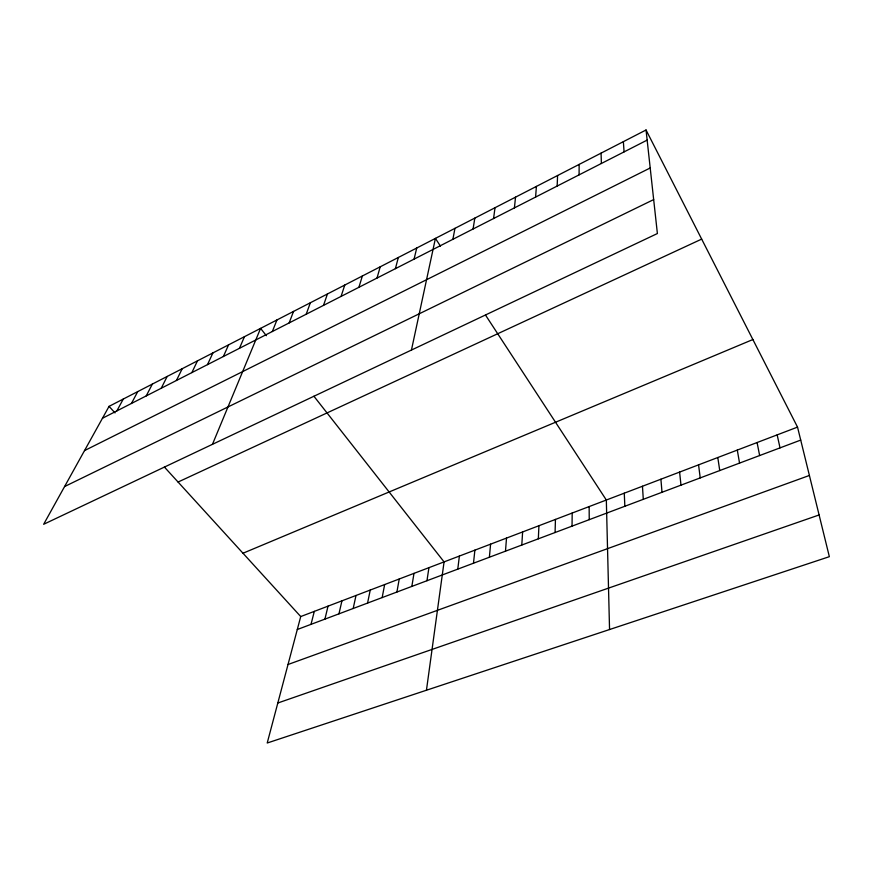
<?xml version="1.0" encoding="UTF-8"?>
<svg xmlns="http://www.w3.org/2000/svg" width="873" height="873" viewBox="0 0 873 873"><rect width="100%" height="100%" fill="white"/><g stroke="black" fill="none" stroke-linecap="round" stroke-linejoin="round"><path stroke-width="1.31" d="M579.083 174.873L579.148 164.419M572.044 526.135L572.186 513.04M555.075 532.519L555.446 519.424M557.16 186.058L557.585 175.506M538.335 538.827L538.925 525.732M521.803 545.036L522.611 531.952M535.607 197.069L536.393 186.418M505.489 551.179L506.504 538.084M489.382 557.236L490.593 544.152M514.415 207.894L515.528 197.156M473.482 563.227L474.89 550.143M457.779 569.131L459.384 556.057M493.572 218.534L495.013 207.719M426.45 690.237L444.073 561.896L313.909 396.233M426.962 580.731L428.938 567.657M473.068 229.01L474.825 218.108M411.838 586.416L413.998 573.365M396.909 592.036L399.234 578.985M452.891 239.311L454.964 228.322M382.156 597.59L384.655 584.55M367.577 603.068L370.25 590.039M411.445 350.051L435.42 238.394L440.472 246.142M353.183 608.481L356.009 595.473M338.953 613.839L341.943 600.831M414.075 259.128L416.737 248.008M324.909 619.132L328.041 606.135M311.017 624.348L314.302 611.373M395.404 268.666L398.339 257.47M797.529 427.115L300.727 616.556L267.214 743.01L829.35 556.679L797.529 427.115L646.042 129.99L109.06 406.36L43.65 524.291L657.391 233.538L646.042 129.99M377.027 278.05L380.213 266.8M358.912 287.304L362.36 275.988M341.081 296.405L344.77 285.045M323.512 305.375L327.44 293.961M306.205 314.215L310.362 302.745M289.149 322.923L293.535 311.41M272.343 331.511L276.948 319.954M212.466 444.313L260.591 328.368L266.363 335.701M239.453 348.305L244.473 336.662M223.368 356.522L228.584 344.846M207.501 364.619L212.914 352.91M191.864 372.607L197.462 360.865M176.433 380.486L182.217 368.701M161.232 388.245L167.179 376.438M146.228 395.906L152.36 384.076M131.441 403.457L137.727 391.606M116.851 410.91L123.3 399.026M102.457 418.265L647.155 140.106M84.517 450.599L650.21 167.976M64.591 486.545L653.67 199.59M178.07 482.038L701.674 239.104M242.989 553.231L752.875 339.532M297.289 629.52L800.716 440.09M288.025 664.506L809.402 475.458M277.821 703.005L819.103 514.961M109.06 406.36L115.029 412.907M164.408 467.055L300.727 616.556M485.606 315.218L606.331 500.022L609.55 629.531M777.166 434.885L780.025 447.882M757.087 442.535L759.641 455.553M737.303 450.086L739.551 463.116M717.802 457.517L719.745 470.558M698.564 464.851L700.222 477.913M679.598 472.086L680.984 485.148M660.905 479.212L662.007 492.285M623.366 141.655L624.075 151.902M642.463 486.25L643.292 499.323M624.271 493.18L624.85 506.264M601.071 153.135L601.388 163.48M589.144 506.58L589.231 519.664"/></g></svg>
